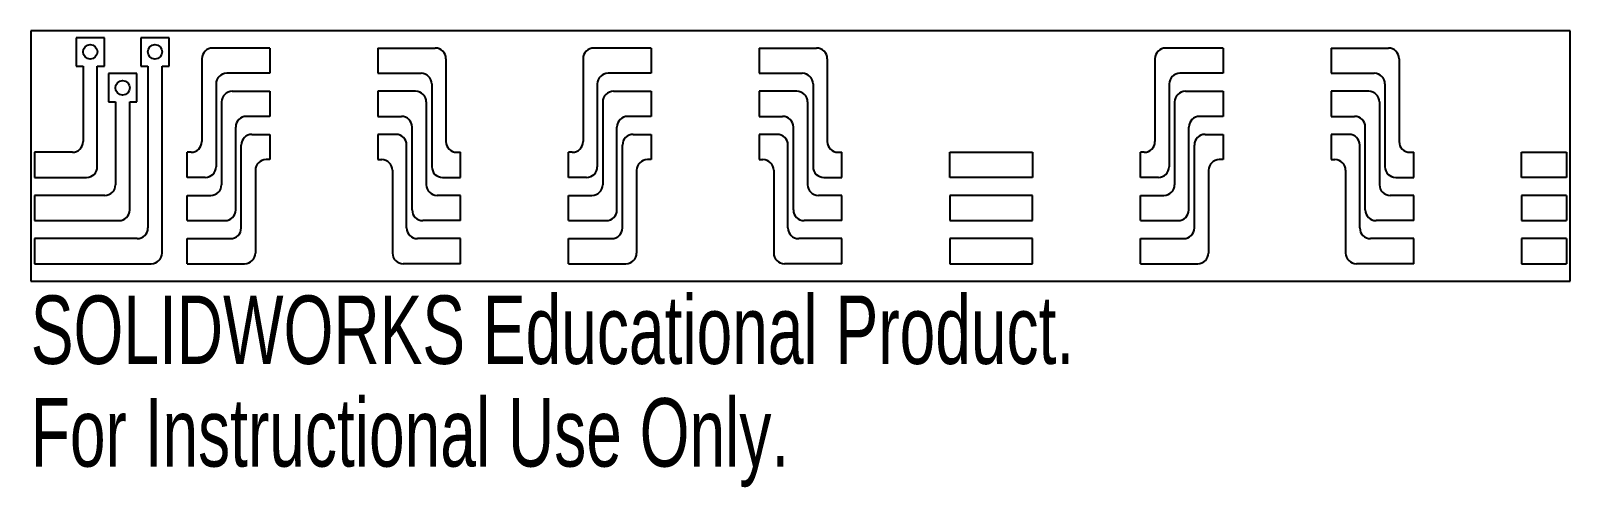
# Model space of a CAD drawing. Header units: inches. Extents: x -6.34 to -2.06, y -0.45 to 0.82.
import ezdxf

# ---------------------------------------------------------------- set-up
doc = ezdxf.new("R2010")
doc.units = ezdxf.units.IN
doc.header["$MEASUREMENT"] = 0
doc.styles.add('SLDTEXTSTYLE0', font='TXT', dxfattribs={"width": 0.7})

msp = doc.modelspace()

# ---------------------------------------------------------------- linework, layer by layer
at = {"color": 7, "linetype": 'Continuous', "lineweight": 25}
for p, q in [((-6.3351, 0.8226), (-6.3351, 0.1266)), ((-2.0551, 0.8226), (-6.3351, 0.8226)), ((-2.0551, 0.1266), (-2.0551, 0.8226)), ((-6.2092, 0.8034), (-6.2092, 0.7246)), ((-6.1304, 0.8034), (-6.2092, 0.8034)), ((-6.1304, 0.7246), (-6.1304, 0.8034)), ((-6.0292, 0.8034), (-6.0292, 0.7246)), ((-5.9504, 0.8034), (-6.0292, 0.8034)), ((-5.9504, 0.7246), (-5.9504, 0.8034)), ((-5.6701, 0.7746), (-5.8295, 0.7746)), ((-5.6701, 0.7746), (-5.6701, 0.7046)), ((-5.3701, 0.7746), (-5.3701, 0.7046)), ((-5.3701, 0.7746), (-5.2107, 0.7746)), ((-4.6101, 0.7746), (-4.7695, 0.7746)), ((-4.6101, 0.7746), (-4.6101, 0.7046)), ((-4.3101, 0.7746), (-4.3101, 0.7046)), ((-4.3101, 0.7746), (-4.1507, 0.7746)), ((-3.0201, 0.7746), (-3.1795, 0.7746)), ((-3.0201, 0.7746), (-3.0201, 0.7046)), ((-2.7201, 0.7746), (-2.7201, 0.7046)), ((-2.7201, 0.7746), (-2.5607, 0.7746)), ((-5.8595, 0.7446), (-5.8595, 0.5146)), ((-5.1807, 0.7446), (-5.1807, 0.5146)), ((-4.7995, 0.7446), (-4.7995, 0.5146)), ((-4.1207, 0.7446), (-4.1207, 0.5146)), ((-3.2095, 0.7446), (-3.2095, 0.5146)), ((-2.5307, 0.7446), (-2.5307, 0.5146)), ((-6.2092, 0.7246), (-6.1895, 0.7246)), ((-6.1895, 0.7246), (-6.1895, 0.5146)), ((-6.1501, 0.7246), (-6.1304, 0.7246)), ((-6.1501, 0.4446), (-6.1501, 0.7246)), ((-6.1192, 0.7034), (-6.1192, 0.6246)), ((-6.0404, 0.7034), (-6.1192, 0.7034)), ((-6.0404, 0.6246), (-6.0404, 0.7034)), ((-6.0292, 0.7246), (-6.0095, 0.7246)), ((-6.0095, 0.7246), (-6.0095, 0.2746)), ((-5.9701, 0.7246), (-5.9504, 0.7246)), ((-5.9701, 0.2046), (-5.9701, 0.7246)), ((-5.6701, 0.7046), (-5.7901, 0.7046)), ((-5.3701, 0.7046), (-5.2501, 0.7046)), ((-4.6101, 0.7046), (-4.7301, 0.7046)), ((-4.3101, 0.7046), (-4.1901, 0.7046)), ((-3.0201, 0.7046), (-3.1401, 0.7046)), ((-2.7201, 0.7046), (-2.6001, 0.7046)), ((-5.8201, 0.6746), (-5.8201, 0.4446)), ((-5.7748, 0.6546), (-5.6701, 0.6546)), ((-5.6701, 0.6546), (-5.6701, 0.5846)), ((-5.3701, 0.6546), (-5.3701, 0.5846)), ((-5.2654, 0.6546), (-5.3701, 0.6546)), ((-5.2201, 0.6746), (-5.2201, 0.4446)), ((-4.7601, 0.6746), (-4.7601, 0.4446)), ((-4.7148, 0.6546), (-4.6101, 0.6546)), ((-4.6101, 0.6546), (-4.6101, 0.5846)), ((-4.3101, 0.6546), (-4.3101, 0.5846)), ((-4.2054, 0.6546), (-4.3101, 0.6546)), ((-4.1601, 0.6746), (-4.1601, 0.4446)), ((-3.1701, 0.6746), (-3.1701, 0.4446)), ((-3.1248, 0.6546), (-3.0201, 0.6546)), ((-3.0201, 0.6546), (-3.0201, 0.5846)), ((-2.7201, 0.6546), (-2.7201, 0.5846)), ((-2.6154, 0.6546), (-2.7201, 0.6546)), ((-2.5701, 0.6746), (-2.5701, 0.4446)), ((-6.1192, 0.6246), (-6.0995, 0.6246)), ((-6.0995, 0.6246), (-6.0995, 0.3946)), ((-6.0601, 0.6246), (-6.0404, 0.6246)), ((-6.0601, 0.3246), (-6.0601, 0.6246)), ((-5.8048, 0.6246), (-5.8048, 0.3946)), ((-5.2354, 0.6246), (-5.2354, 0.3946)), ((-4.7448, 0.6246), (-4.7448, 0.3946)), ((-4.1754, 0.6246), (-4.1754, 0.3946)), ((-3.1548, 0.6246), (-3.1548, 0.3946)), ((-2.5854, 0.6246), (-2.5854, 0.3946)), ((-5.6701, 0.5846), (-5.7354, 0.5846)), ((-5.3701, 0.5846), (-5.3048, 0.5846)), ((-4.6101, 0.5846), (-4.6754, 0.5846)), ((-4.3101, 0.5846), (-4.2448, 0.5846)), ((-3.0201, 0.5846), (-3.0854, 0.5846)), ((-2.7201, 0.5846), (-2.6548, 0.5846)), ((-5.7654, 0.3246), (-5.7654, 0.5546)), ((-5.7201, 0.5346), (-5.6701, 0.5346)), ((-5.6701, 0.5346), (-5.6701, 0.4646)), ((-5.3701, 0.5346), (-5.3701, 0.4646)), ((-5.3201, 0.5346), (-5.3701, 0.5346)), ((-5.2748, 0.3246), (-5.2748, 0.5546)), ((-4.7054, 0.3246), (-4.7054, 0.5546)), ((-4.6601, 0.5346), (-4.6101, 0.5346)), ((-4.6101, 0.5346), (-4.6101, 0.4646)), ((-4.3101, 0.5346), (-4.3101, 0.4646)), ((-4.2601, 0.5346), (-4.3101, 0.5346)), ((-4.2148, 0.3246), (-4.2148, 0.5546)), ((-3.1154, 0.3246), (-3.1154, 0.5546)), ((-3.0701, 0.5346), (-3.0201, 0.5346)), ((-3.0201, 0.5346), (-3.0201, 0.4646)), ((-2.7201, 0.5346), (-2.7201, 0.4646)), ((-2.6701, 0.5346), (-2.7201, 0.5346)), ((-2.6248, 0.3246), (-2.6248, 0.5546)), ((-6.3251, 0.4846), (-6.3251, 0.4146)), ((-6.2195, 0.4846), (-6.3251, 0.4846)), ((-5.9001, 0.4146), (-5.9001, 0.4846)), ((-5.8895, 0.4846), (-5.9001, 0.4846)), ((-5.7501, 0.2746), (-5.7501, 0.5046)), ((-5.2901, 0.2746), (-5.2901, 0.5046)), ((-5.1507, 0.4846), (-5.1401, 0.4846)), ((-5.1401, 0.4146), (-5.1401, 0.4846)), ((-4.8401, 0.4146), (-4.8401, 0.4846)), ((-4.8295, 0.4846), (-4.8401, 0.4846)), ((-4.6901, 0.2746), (-4.6901, 0.5046)), ((-4.2301, 0.2746), (-4.2301, 0.5046)), ((-4.0907, 0.4846), (-4.0801, 0.4846)), ((-4.0801, 0.4146), (-4.0801, 0.4846)), ((-3.7801, 0.4146), (-3.7801, 0.4846)), ((-3.7801, 0.4846), (-3.5501, 0.4846)), ((-3.5501, 0.4846), (-3.5501, 0.4146)), ((-3.2501, 0.4146), (-3.2501, 0.4846)), ((-3.2395, 0.4846), (-3.2501, 0.4846)), ((-3.1001, 0.2746), (-3.1001, 0.5046)), ((-2.6401, 0.2746), (-2.6401, 0.5046)), ((-2.5007, 0.4846), (-2.4901, 0.4846)), ((-2.4901, 0.4146), (-2.4901, 0.4846)), ((-2.1901, 0.4146), (-2.1901, 0.4846)), ((-2.1901, 0.4846), (-2.0651, 0.4846)), ((-2.0651, 0.4846), (-2.0651, 0.4146)), ((-5.7107, 0.4346), (-5.7107, 0.2046)), ((-5.6701, 0.4646), (-5.6807, 0.4646)), ((-5.3701, 0.4646), (-5.3595, 0.4646)), ((-5.3295, 0.4346), (-5.3295, 0.2046)), ((-4.6507, 0.4346), (-4.6507, 0.2046)), ((-4.6101, 0.4646), (-4.6207, 0.4646)), ((-4.3101, 0.4646), (-4.2995, 0.4646)), ((-4.2695, 0.4346), (-4.2695, 0.2046)), ((-3.0607, 0.4346), (-3.0607, 0.2046)), ((-3.0201, 0.4646), (-3.0307, 0.4646)), ((-2.7201, 0.4646), (-2.7095, 0.4646)), ((-2.6795, 0.4346), (-2.6795, 0.2046)), ((-6.3251, 0.4146), (-6.1801, 0.4146)), ((-5.8501, 0.4146), (-5.9001, 0.4146)), ((-5.1901, 0.4146), (-5.1401, 0.4146)), ((-4.7901, 0.4146), (-4.8401, 0.4146)), ((-4.1301, 0.4146), (-4.0801, 0.4146)), ((-3.5501, 0.4146), (-3.7801, 0.4146)), ((-3.2001, 0.4146), (-3.2501, 0.4146)), ((-2.5401, 0.4146), (-2.4901, 0.4146)), ((-2.0651, 0.4146), (-2.1901, 0.4146)), ((-6.3251, 0.3646), (-6.3251, 0.2946)), ((-6.1295, 0.3646), (-6.3251, 0.3646)), ((-5.9001, 0.2946), (-5.9001, 0.3646)), ((-5.9001, 0.3646), (-5.8348, 0.3646)), ((-5.1401, 0.3646), (-5.2054, 0.3646)), ((-5.1401, 0.2946), (-5.1401, 0.3646)), ((-4.8401, 0.2946), (-4.8401, 0.3646)), ((-4.8401, 0.3646), (-4.7748, 0.3646)), ((-4.0801, 0.3646), (-4.1454, 0.3646)), ((-4.0801, 0.2946), (-4.0801, 0.3646)), ((-3.7801, 0.3646), (-3.7801, 0.2946)), ((-3.5501, 0.3646), (-3.7801, 0.3646)), ((-3.5501, 0.2946), (-3.5501, 0.3646)), ((-3.2501, 0.2946), (-3.2501, 0.3646)), ((-3.2501, 0.3646), (-3.1848, 0.3646)), ((-2.4901, 0.3646), (-2.5554, 0.3646)), ((-2.4901, 0.2946), (-2.4901, 0.3646)), ((-2.1901, 0.3646), (-2.1901, 0.2946)), ((-2.0651, 0.3646), (-2.1901, 0.3646)), ((-2.0651, 0.3646), (-2.0651, 0.2946)), ((-6.3251, 0.2946), (-6.0901, 0.2946)), ((-5.9001, 0.2946), (-5.7954, 0.2946)), ((-5.1401, 0.2946), (-5.2448, 0.2946)), ((-4.8401, 0.2946), (-4.7354, 0.2946)), ((-4.0801, 0.2946), (-4.1848, 0.2946)), ((-3.7801, 0.2946), (-3.5501, 0.2946)), ((-3.2501, 0.2946), (-3.1454, 0.2946)), ((-2.4901, 0.2946), (-2.5948, 0.2946)), ((-2.1901, 0.2946), (-2.0651, 0.2946)), ((-6.3251, 0.2446), (-6.3251, 0.1746)), ((-6.0395, 0.2446), (-6.3251, 0.2446)), ((-5.9001, 0.1746), (-5.9001, 0.2446)), ((-5.9001, 0.2446), (-5.7801, 0.2446)), ((-5.1401, 0.2446), (-5.2601, 0.2446)), ((-5.1401, 0.1746), (-5.1401, 0.2446)), ((-4.8401, 0.1746), (-4.8401, 0.2446)), ((-4.8401, 0.2446), (-4.7201, 0.2446)), ((-4.0801, 0.2446), (-4.2001, 0.2446)), ((-4.0801, 0.1746), (-4.0801, 0.2446)), ((-3.7801, 0.2446), (-3.7801, 0.1746)), ((-3.5501, 0.2446), (-3.7801, 0.2446)), ((-3.5501, 0.1746), (-3.5501, 0.2446)), ((-3.2501, 0.1746), (-3.2501, 0.2446)), ((-3.2501, 0.2446), (-3.1301, 0.2446)), ((-2.4901, 0.2446), (-2.6101, 0.2446)), ((-2.4901, 0.1746), (-2.4901, 0.2446)), ((-2.1901, 0.2446), (-2.1901, 0.1746)), ((-2.0651, 0.2446), (-2.1901, 0.2446)), ((-2.0651, 0.2446), (-2.0651, 0.1746)), ((-6.3251, 0.1746), (-6.0001, 0.1746)), ((-5.9001, 0.1746), (-5.7407, 0.1746)), ((-5.1401, 0.1746), (-5.2995, 0.1746)), ((-4.8401, 0.1746), (-4.6807, 0.1746)), ((-4.0801, 0.1746), (-4.2395, 0.1746)), ((-3.7801, 0.1746), (-3.5501, 0.1746)), ((-3.2501, 0.1746), (-3.0907, 0.1746)), ((-2.4901, 0.1746), (-2.6495, 0.1746)), ((-2.1901, 0.1746), (-2.0651, 0.1746)), ((-6.3351, 0.1266), (-2.0551, 0.1266))]:
    msp.add_line(p, q, dxfattribs=at)
for centre in [(-6.1698, 0.764), (-5.9898, 0.764), (-6.0798, 0.664)]:
    msp.add_circle(centre, 0.02, dxfattribs=at)
for centre, start, end in [((-5.8295, 0.7446), 90, 180), ((-5.2107, 0.7446), 360, 90), ((-4.7695, 0.7446), 90, 180), ((-4.1507, 0.7446), 0, 90), ((-3.1795, 0.7446), 90, 180), ((-2.5607, 0.7446), 0, 90), ((-5.7901, 0.6746), 90, 180), ((-5.2501, 0.6746), 360, 90), ((-4.7301, 0.6746), 90, 180), ((-4.1901, 0.6746), 0, 90), ((-3.1401, 0.6746), 90, 180), ((-2.6001, 0.6746), 0, 90), ((-5.7748, 0.6246), 90, 180), ((-5.2654, 0.6246), 0, 90), ((-4.7148, 0.6246), 90, 180), ((-4.2054, 0.6246), 0, 90), ((-3.1248, 0.6246), 90, 180), ((-2.6154, 0.6246), 0, 90), ((-5.7354, 0.5546), 90, 180), ((-5.3048, 0.5546), 0, 90), ((-4.6754, 0.5546), 90, 180), ((-4.2448, 0.5546), 360, 90), ((-3.0854, 0.5546), 90, 180), ((-2.6548, 0.5546), 0, 90), ((-6.2195, 0.5146), 270, 0), ((-5.8895, 0.5146), 270, 0), ((-5.7201, 0.5046), 90, 180), ((-5.3201, 0.5046), 0, 90), ((-5.1507, 0.5146), 180, 270), ((-4.8295, 0.5146), 270, 0), ((-4.6601, 0.5046), 90, 180), ((-4.2601, 0.5046), 0, 90), ((-4.0907, 0.5146), 180, 270), ((-3.2395, 0.5146), 270, 0), ((-3.0701, 0.5046), 90, 180), ((-2.6701, 0.5046), 0, 90), ((-2.5007, 0.5146), 180, 270), ((-6.1801, 0.4446), 270, 360), ((-5.8501, 0.4446), 270, 360), ((-5.6807, 0.4346), 90, 180), ((-5.3595, 0.4346), 360, 90), ((-5.1901, 0.4446), 180, 270), ((-4.7901, 0.4446), 270, 0), ((-4.6207, 0.4346), 90, 180), ((-4.2995, 0.4346), 0, 90), ((-4.1301, 0.4446), 180, 270), ((-3.2001, 0.4446), 270, 0), ((-3.0307, 0.4346), 90, 180), ((-2.7095, 0.4346), 0, 90), ((-2.5401, 0.4446), 180, 270), ((-6.1295, 0.3946), 270, 0), ((-5.8348, 0.3946), 270, 0), ((-5.2054, 0.3946), 180, 270), ((-4.7748, 0.3946), 270, 0), ((-4.1454, 0.3946), 180, 270), ((-3.1848, 0.3946), 270, 0), ((-2.5554, 0.3946), 180, 270), ((-6.0901, 0.3246), 270, 0), ((-5.7954, 0.3246), 270, 360), ((-5.2448, 0.3246), 180, 270), ((-4.7354, 0.3246), 270, 360), ((-4.1848, 0.3246), 180, 270), ((-3.1454, 0.3246), 270, 0), ((-2.5948, 0.3246), 180, 270), ((-6.0395, 0.2746), 270, 0), ((-5.7801, 0.2746), 270, 0), ((-5.2601, 0.2746), 180, 270), ((-4.7201, 0.2746), 270, 360), ((-4.2001, 0.2746), 180, 270), ((-3.1301, 0.2746), 270, 0), ((-2.6101, 0.2746), 180, 270), ((-6.0001, 0.2046), 270, 360), ((-5.7407, 0.2046), 270, 0), ((-5.2995, 0.2046), 180, 270), ((-4.6807, 0.2046), 270, 0), ((-4.2395, 0.2046), 180, 270), ((-3.0907, 0.2046), 270, 360), ((-2.6495, 0.2046), 180, 270)]:
    msp.add_arc(centre, 0.03, start, end, dxfattribs=at)

# ---------------------------------------------------------------- texts
at = {"color": 7, "linetype": 'Continuous', "char_height": 0.1903, "attachment_point": 1, "style": 'SLDTEXTSTYLE0'}
for s, insert in [('SOLIDWORKS Educational Product.', (-6.3351, 0.0864)), ('For Instructional Use Only.', (-6.3351, -0.199))]:
    msp.add_mtext(s, dxfattribs=dict(at, insert=insert))

doc.saveas('drawing.dxf')
